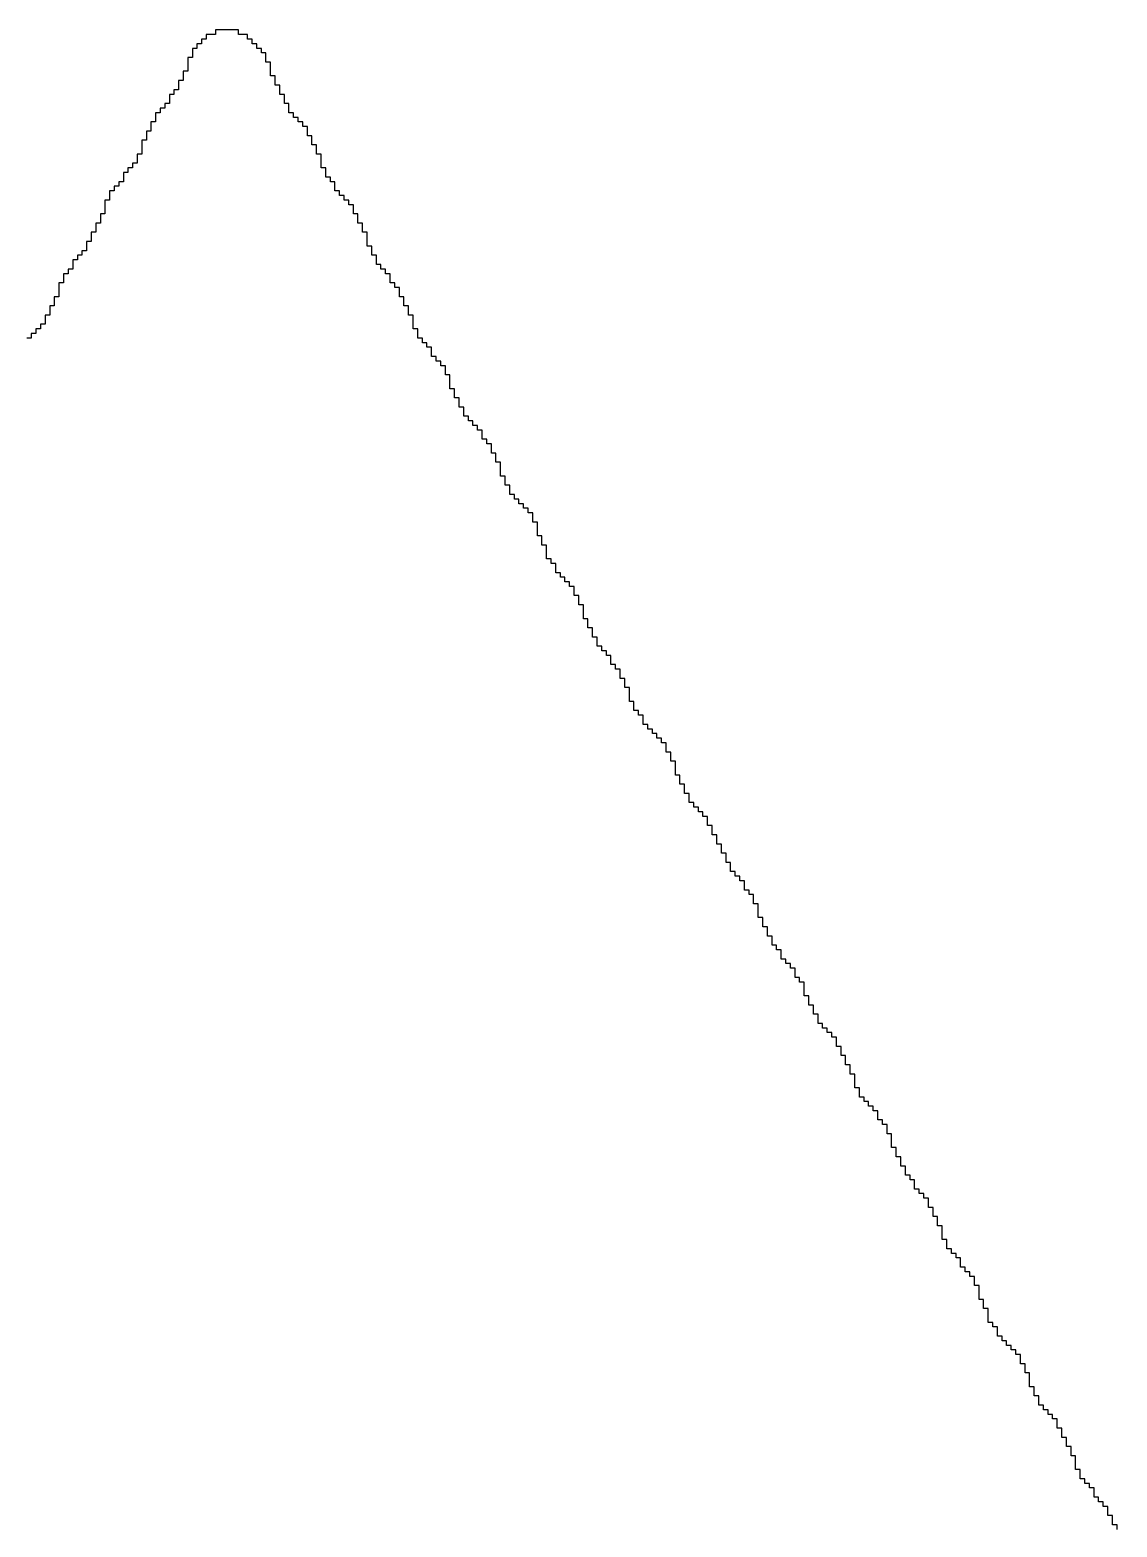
# Model space of a CAD drawing. Header units: millimetres. Extents: x 9.6 to 105, y 7.6 to 66.9.
# Drawn here: x 84.617 to 85.084, y 23.773 to 24.416 of the extents above; entities that cross this region are included whole.
import ezdxf

# ---------------------------------------------------------------- set-up
doc = ezdxf.new("R2010")
doc.units = ezdxf.units.MM
doc.layers.add('BottomOverlay', color=54, linetype='Continuous')

msp = doc.modelspace()

# ---------------------------------------------------------------- linework, layer by layer
at = {"layer": 'BottomOverlay'}
for p, q in [((84.69663, 24.41425), (84.69267, 24.41425)), ((84.69267, 24.41425), (84.69267, 24.41227)), ((84.69663, 24.41622), (84.69663, 24.41425)), ((84.70651, 24.41622), (84.69663, 24.41622)), ((84.70651, 24.41425), (84.70651, 24.41622)), ((84.71046, 24.41425), (84.70651, 24.41425)), ((84.71046, 24.41227), (84.71046, 24.41425)), ((84.68872, 24.40832), (84.68674, 24.40832)), ((84.68674, 24.40832), (84.68674, 24.40634)), ((84.6907, 24.41029), (84.68872, 24.41029)), ((84.68872, 24.41029), (84.68872, 24.40832)), ((84.69267, 24.41227), (84.6907, 24.41227)), ((84.6907, 24.41227), (84.6907, 24.41029)), ((84.71244, 24.41227), (84.71046, 24.41227)), ((84.71244, 24.41029), (84.71244, 24.41227)), ((84.71441, 24.41029), (84.71244, 24.41029)), ((84.71441, 24.40832), (84.71441, 24.41029)), ((84.71639, 24.40832), (84.71441, 24.40832)), ((84.71639, 24.40634), (84.71639, 24.40832)), ((84.68674, 24.40437), (84.68477, 24.40437)), ((84.68477, 24.40437), (84.68477, 24.40239)), ((84.68477, 24.40239), (84.68477, 24.40041)), ((84.68477, 24.40041), (84.68477, 24.39844)), ((84.68674, 24.40634), (84.68674, 24.40437)), ((84.71836, 24.40634), (84.71639, 24.40634)), ((84.71836, 24.40437), (84.71836, 24.40634)), ((84.71836, 24.40239), (84.71836, 24.40437)), ((84.72034, 24.40239), (84.71836, 24.40239)), ((84.72034, 24.40041), (84.72034, 24.40239)), ((84.72034, 24.39844), (84.72034, 24.40041)), ((84.68279, 24.39448), (84.68082, 24.39448)), ((84.68082, 24.39448), (84.68082, 24.39251)), ((84.68477, 24.39844), (84.68279, 24.39844)), ((84.68279, 24.39844), (84.68279, 24.39646)), ((84.68279, 24.39646), (84.68279, 24.39448)), ((84.72034, 24.39646), (84.72034, 24.39844)), ((84.72232, 24.39646), (84.72034, 24.39646)), ((84.72232, 24.39448), (84.72232, 24.39646)), ((84.72232, 24.39251), (84.72232, 24.39448)), ((84.67884, 24.38855), (84.67686, 24.38855)), ((84.67686, 24.38855), (84.67686, 24.38658)), ((84.68082, 24.39053), (84.67884, 24.39053)), ((84.67884, 24.39053), (84.67884, 24.38855)), ((84.68082, 24.39251), (84.68082, 24.39053)), ((84.72429, 24.39251), (84.72232, 24.39251)), ((84.72429, 24.39053), (84.72429, 24.39251)), ((84.72429, 24.38855), (84.72429, 24.39053)), ((84.72627, 24.38855), (84.72429, 24.38855)), ((84.72627, 24.38658), (84.72627, 24.38855)), ((84.67489, 24.38263), (84.67291, 24.38263)), ((84.67291, 24.38263), (84.67291, 24.38065)), ((84.67686, 24.3846), (84.67489, 24.3846)), ((84.67489, 24.3846), (84.67489, 24.38263)), ((84.67686, 24.38658), (84.67686, 24.3846)), ((84.72627, 24.3846), (84.72627, 24.38658)), ((84.72825, 24.3846), (84.72627, 24.3846)), ((84.72825, 24.38263), (84.72825, 24.3846)), ((84.72825, 24.38065), (84.72825, 24.38263)), ((84.67093, 24.3767), (84.66896, 24.3767)), ((84.66896, 24.3767), (84.66896, 24.37472)), ((84.66896, 24.37472), (84.66896, 24.37275)), ((84.67291, 24.38065), (84.67093, 24.38065)), ((84.67093, 24.38065), (84.67093, 24.37867)), ((84.67093, 24.37867), (84.67093, 24.3767)), ((84.73022, 24.38065), (84.72825, 24.38065)), ((84.73022, 24.37867), (84.73022, 24.38065)), ((84.7322, 24.37867), (84.73022, 24.37867)), ((84.7322, 24.3767), (84.7322, 24.37867)), ((84.73418, 24.3767), (84.7322, 24.3767)), ((84.73418, 24.37472), (84.73418, 24.3767)), ((84.73615, 24.37472), (84.73418, 24.37472)), ((84.73615, 24.37275), (84.73615, 24.37472)), ((84.66698, 24.36879), (84.665, 24.36879)), ((84.665, 24.36879), (84.665, 24.36681)), ((84.66896, 24.37275), (84.66698, 24.37275)), ((84.66698, 24.37275), (84.66698, 24.37077)), ((84.66698, 24.37077), (84.66698, 24.36879)), ((84.73615, 24.37077), (84.73615, 24.37275)), ((84.73813, 24.37077), (84.73615, 24.37077)), ((84.73813, 24.36879), (84.73813, 24.37077)), ((84.73813, 24.36681), (84.73813, 24.36879)), ((84.665, 24.36286), (84.66303, 24.36286)), ((84.66303, 24.36286), (84.66303, 24.36089)), ((84.665, 24.36681), (84.665, 24.36484)), ((84.665, 24.36484), (84.665, 24.36286)), ((84.7401, 24.36681), (84.73813, 24.36681)), ((84.7401, 24.36484), (84.7401, 24.36681)), ((84.7401, 24.36286), (84.7401, 24.36484)), ((84.74208, 24.36286), (84.7401, 24.36286)), ((84.74208, 24.36089), (84.74208, 24.36286)), ((84.66105, 24.35693), (84.65908, 24.35693)), ((84.65908, 24.35693), (84.65908, 24.35496)), ((84.66303, 24.35891), (84.66105, 24.35891)), ((84.66105, 24.35891), (84.66105, 24.35693)), ((84.66303, 24.36089), (84.66303, 24.35891)), ((84.74208, 24.35891), (84.74208, 24.36089)), ((84.74208, 24.35693), (84.74208, 24.35891)), ((84.74406, 24.35693), (84.74208, 24.35693)), ((84.74406, 24.35496), (84.74406, 24.35693)), ((84.65512, 24.34903), (84.65315, 24.34903)), ((84.65315, 24.34903), (84.65315, 24.34705)), ((84.6571, 24.35101), (84.65512, 24.35101)), ((84.65512, 24.35101), (84.65512, 24.34903)), ((84.65908, 24.35496), (84.6571, 24.35496)), ((84.6571, 24.35496), (84.6571, 24.35298)), ((84.6571, 24.35298), (84.6571, 24.35101)), ((84.74406, 24.35298), (84.74406, 24.35496)), ((84.74603, 24.35298), (84.74406, 24.35298)), ((84.74603, 24.35101), (84.74603, 24.35298)), ((84.74801, 24.35101), (84.74603, 24.35101)), ((84.74801, 24.34903), (84.74801, 24.35101)), ((84.74801, 24.34705), (84.74801, 24.34903)), ((84.65117, 24.3431), (84.64919, 24.3431)), ((84.64919, 24.3431), (84.64919, 24.34112)), ((84.65315, 24.34705), (84.65117, 24.34705)), ((84.65117, 24.34705), (84.65117, 24.34507)), ((84.65117, 24.34507), (84.65117, 24.3431)), ((84.74999, 24.34705), (84.74801, 24.34705)), ((84.74999, 24.34507), (84.74999, 24.34705)), ((84.75196, 24.34507), (84.74999, 24.34507)), ((84.75196, 24.3431), (84.75196, 24.34507)), ((84.75394, 24.3431), (84.75196, 24.3431)), ((84.75394, 24.34112), (84.75394, 24.3431)), ((84.64919, 24.33717), (84.64722, 24.33717)), ((84.64722, 24.33717), (84.64722, 24.33519)), ((84.64919, 24.34112), (84.64919, 24.33915)), ((84.64919, 24.33915), (84.64919, 24.33717)), ((84.75592, 24.34112), (84.75394, 24.34112)), ((84.75592, 24.33915), (84.75592, 24.34112)), ((84.75592, 24.33717), (84.75592, 24.33915)), ((84.75789, 24.33717), (84.75592, 24.33717)), ((84.75789, 24.33519), (84.75789, 24.33717)), ((84.64524, 24.32927), (84.64326, 24.32927)), ((84.64326, 24.32927), (84.64326, 24.32729)), ((84.64722, 24.33322), (84.64524, 24.33322)), ((84.64524, 24.33322), (84.64524, 24.33124)), ((84.64524, 24.33124), (84.64524, 24.32927)), ((84.64722, 24.33519), (84.64722, 24.33322)), ((84.75789, 24.33322), (84.75789, 24.33519)), ((84.75987, 24.33322), (84.75789, 24.33322)), ((84.75987, 24.33124), (84.75987, 24.33322)), ((84.75987, 24.32927), (84.75987, 24.33124)), ((84.76184, 24.32927), (84.75987, 24.32927)), ((84.76184, 24.32729), (84.76184, 24.32927)), ((84.64326, 24.32531), (84.64129, 24.32531)), ((84.64129, 24.32531), (84.64129, 24.32334)), ((84.64129, 24.32334), (84.64129, 24.32136)), ((84.64326, 24.32729), (84.64326, 24.32531)), ((84.76184, 24.32531), (84.76184, 24.32729)), ((84.76184, 24.32334), (84.76184, 24.32531)), ((84.76382, 24.32334), (84.76184, 24.32334)), ((84.76382, 24.32136), (84.76382, 24.32334)), ((84.63734, 24.31741), (84.63536, 24.31741)), ((84.63536, 24.31741), (84.63536, 24.31543)), ((84.63931, 24.31938), (84.63734, 24.31938)), ((84.63734, 24.31938), (84.63734, 24.31741)), ((84.64129, 24.32136), (84.63931, 24.32136)), ((84.63931, 24.32136), (84.63931, 24.31938)), ((84.76382, 24.31938), (84.76382, 24.32136)), ((84.7658, 24.31938), (84.76382, 24.31938)), ((84.7658, 24.31741), (84.7658, 24.31938)), ((84.7658, 24.31543), (84.7658, 24.31741)), ((84.63338, 24.31148), (84.63141, 24.31148)), ((84.63141, 24.31148), (84.63141, 24.3095)), ((84.63536, 24.31345), (84.63338, 24.31345)), ((84.63338, 24.31345), (84.63338, 24.31148)), ((84.63536, 24.31543), (84.63536, 24.31345)), ((84.76777, 24.31543), (84.7658, 24.31543)), ((84.76777, 24.31345), (84.76777, 24.31543)), ((84.76975, 24.31345), (84.76777, 24.31345)), ((84.76975, 24.31148), (84.76975, 24.31345)), ((84.77173, 24.31148), (84.76975, 24.31148)), ((84.77173, 24.3095), (84.77173, 24.31148)), ((84.63141, 24.30753), (84.62943, 24.30753)), ((84.62943, 24.30753), (84.62943, 24.30555)), ((84.62943, 24.30555), (84.62943, 24.30357)), ((84.62943, 24.30357), (84.62943, 24.3016)), ((84.63141, 24.3095), (84.63141, 24.30753)), ((84.77173, 24.30753), (84.77173, 24.3095)), ((84.7737, 24.30753), (84.77173, 24.30753)), ((84.7737, 24.30555), (84.7737, 24.30753)), ((84.77568, 24.30555), (84.7737, 24.30555)), ((84.77568, 24.30357), (84.77568, 24.30555)), ((84.77568, 24.3016), (84.77568, 24.30357)), ((84.62745, 24.29765), (84.62548, 24.29765)), ((84.62548, 24.29765), (84.62548, 24.29567)), ((84.62943, 24.3016), (84.62745, 24.3016)), ((84.62745, 24.3016), (84.62745, 24.29962)), ((84.62745, 24.29962), (84.62745, 24.29765)), ((84.77765, 24.3016), (84.77568, 24.3016)), ((84.77765, 24.29962), (84.77765, 24.3016)), ((84.77765, 24.29765), (84.77765, 24.29962)), ((84.77963, 24.29765), (84.77765, 24.29765)), ((84.77963, 24.29567), (84.77963, 24.29765)), ((84.62548, 24.29369), (84.6235, 24.29369)), ((84.6235, 24.29369), (84.6235, 24.29171)), ((84.6235, 24.29171), (84.6235, 24.28974)), ((84.62548, 24.29567), (84.62548, 24.29369)), ((84.77963, 24.29369), (84.77963, 24.29567)), ((84.78161, 24.29369), (84.77963, 24.29369)), ((84.78161, 24.29171), (84.78161, 24.29369)), ((84.78161, 24.28974), (84.78161, 24.29171)), ((84.61955, 24.28579), (84.61757, 24.28579)), ((84.61757, 24.28579), (84.61757, 24.28381)), ((84.62152, 24.28776), (84.61955, 24.28776)), ((84.61955, 24.28776), (84.61955, 24.28579)), ((84.6235, 24.28974), (84.62152, 24.28974)), ((84.62152, 24.28974), (84.62152, 24.28776)), ((84.78161, 24.28776), (84.78161, 24.28974)), ((84.78358, 24.28776), (84.78161, 24.28776)), ((84.78358, 24.28579), (84.78358, 24.28776)), ((84.78358, 24.28381), (84.78358, 24.28579)), ((84.61757, 24.28381), (84.6156, 24.28381)), ((84.78556, 24.28381), (84.78358, 24.28381)), ((84.78556, 24.28183), (84.78556, 24.28381)), ((84.78754, 24.28183), (84.78556, 24.28183)), ((84.78754, 24.27986), (84.78754, 24.28183)), ((84.78951, 24.27986), (84.78754, 24.27986)), ((84.78951, 24.27788), (84.78951, 24.27986)), ((84.78951, 24.27591), (84.78951, 24.27788)), ((84.79149, 24.27591), (84.78951, 24.27591)), ((84.79149, 24.27393), (84.79149, 24.27591)), ((84.79347, 24.27393), (84.79149, 24.27393)), ((84.79347, 24.27195), (84.79347, 24.27393)), ((84.79544, 24.27195), (84.79347, 24.27195)), ((84.79544, 24.26997), (84.79544, 24.27195)), ((84.79544, 24.268), (84.79544, 24.26997)), ((84.79742, 24.268), (84.79544, 24.268)), ((84.79742, 24.26602), (84.79742, 24.268)), ((84.79742, 24.26405), (84.79742, 24.26602)), ((84.79742, 24.26207), (84.79742, 24.26405)), ((84.79939, 24.26207), (84.79742, 24.26207)), ((84.79939, 24.26009), (84.79939, 24.26207)), ((84.79939, 24.25812), (84.79939, 24.26009)), ((84.80137, 24.25812), (84.79939, 24.25812)), ((84.80137, 24.25614), (84.80137, 24.25812)), ((84.80137, 24.25417), (84.80137, 24.25614)), ((84.80335, 24.25417), (84.80137, 24.25417)), ((84.80335, 24.25219), (84.80335, 24.25417)), ((84.80335, 24.25021), (84.80335, 24.25219)), ((84.80532, 24.25021), (84.80335, 24.25021)), ((84.80532, 24.24824), (84.80532, 24.25021)), ((84.8073, 24.24824), (84.80532, 24.24824)), ((84.8073, 24.24626), (84.8073, 24.24824)), ((84.80928, 24.24626), (84.8073, 24.24626)), ((84.80928, 24.24428), (84.80928, 24.24626)), ((84.81125, 24.24428), (84.80928, 24.24428)), ((84.81125, 24.24231), (84.81125, 24.24428)), ((84.81125, 24.24033), (84.81125, 24.24231)), ((84.81323, 24.24033), (84.81125, 24.24033)), ((84.81323, 24.23835), (84.81323, 24.24033)), ((84.81521, 24.23835), (84.81323, 24.23835)), ((84.81521, 24.23638), (84.81521, 24.23835)), ((84.81521, 24.2344), (84.81521, 24.23638)), ((84.81718, 24.2344), (84.81521, 24.2344)), ((84.81718, 24.23243), (84.81718, 24.2344)), ((84.81718, 24.23045), (84.81718, 24.23243)), ((84.81916, 24.23045), (84.81718, 24.23045)), ((84.81916, 24.22847), (84.81916, 24.23045)), ((84.81916, 24.2265), (84.81916, 24.22847)), ((84.81916, 24.22452), (84.81916, 24.2265)), ((84.82113, 24.22452), (84.81916, 24.22452)), ((84.82113, 24.22254), (84.82113, 24.22452)), ((84.82113, 24.22057), (84.82113, 24.22254)), ((84.82311, 24.22057), (84.82113, 24.22057)), ((84.82311, 24.21859), (84.82311, 24.22057)), ((84.82311, 24.21661), (84.82311, 24.21859)), ((84.82509, 24.21661), (84.82311, 24.21661)), ((84.82509, 24.21464), (84.82509, 24.21661)), ((84.82706, 24.21464), (84.82509, 24.21464)), ((84.82706, 24.21266), (84.82706, 24.21464)), ((84.82904, 24.21266), (84.82706, 24.21266)), ((84.82904, 24.21069), (84.82904, 24.21266)), ((84.83101, 24.21069), (84.82904, 24.21069)), ((84.83101, 24.20871), (84.83101, 24.21069)), ((84.83299, 24.20871), (84.83101, 24.20871)), ((84.83299, 24.20673), (84.83299, 24.20871)), ((84.83299, 24.20476), (84.83299, 24.20673)), ((84.83497, 24.20476), (84.83299, 24.20476)), ((84.83497, 24.20278), (84.83497, 24.20476)), ((84.83497, 24.20081), (84.83497, 24.20278)), ((84.83497, 24.19883), (84.83497, 24.20081)), ((84.83694, 24.19883), (84.83497, 24.19883)), ((84.83694, 24.19685), (84.83694, 24.19883)), ((84.83694, 24.19487), (84.83694, 24.19685)), ((84.83892, 24.19487), (84.83694, 24.19487)), ((84.83892, 24.1929), (84.83892, 24.19487)), ((84.83892, 24.19092), (84.83892, 24.1929)), ((84.83892, 24.18895), (84.83892, 24.19092)), ((84.8409, 24.18895), (84.83892, 24.18895)), ((84.8409, 24.18697), (84.8409, 24.18895)), ((84.84287, 24.18697), (84.8409, 24.18697)), ((84.84287, 24.18499), (84.84287, 24.18697)), ((84.84287, 24.18302), (84.84287, 24.18499)), ((84.84485, 24.18302), (84.84287, 24.18302)), ((84.84485, 24.18104), (84.84485, 24.18302)), ((84.84683, 24.18104), (84.84485, 24.18104)), ((84.84683, 24.17907), (84.84683, 24.18104)), ((84.8488, 24.17907), (84.84683, 24.17907)), ((84.8488, 24.17709), (84.8488, 24.17907)), ((84.85078, 24.17709), (84.8488, 24.17709)), ((84.85078, 24.17511), (84.85078, 24.17709)), ((84.85078, 24.17314), (84.85078, 24.17511)), ((84.85275, 24.17314), (84.85078, 24.17314)), ((84.85275, 24.17116), (84.85275, 24.17314)), ((84.85275, 24.16918), (84.85275, 24.17116)), ((84.85473, 24.16918), (84.85275, 24.16918)), ((84.85473, 24.16721), (84.85473, 24.16918)), ((84.85473, 24.16523), (84.85473, 24.16721)), ((84.85473, 24.16325), (84.85473, 24.16523)), ((84.85671, 24.16325), (84.85473, 24.16325)), ((84.85671, 24.16128), (84.85671, 24.16325)), ((84.85671, 24.1593), (84.85671, 24.16128)), ((84.85868, 24.1593), (84.85671, 24.1593)), ((84.85868, 24.15733), (84.85868, 24.1593)), ((84.85868, 24.15535), (84.85868, 24.15733)), ((84.86066, 24.15535), (84.85868, 24.15535)), ((84.86066, 24.15337), (84.86066, 24.15535)), ((84.86066, 24.1514), (84.86066, 24.15337)), ((84.86264, 24.1514), (84.86066, 24.1514)), ((84.86264, 24.14942), (84.86264, 24.1514)), ((84.86461, 24.14942), (84.86264, 24.14942)), ((84.86461, 24.14744), (84.86461, 24.14942)), ((84.86659, 24.14744), (84.86461, 24.14744)), ((84.86659, 24.14547), (84.86659, 24.14744)), ((84.86659, 24.14349), (84.86659, 24.14547)), ((84.86857, 24.14349), (84.86659, 24.14349)), ((84.86857, 24.14151), (84.86857, 24.14349)), ((84.87054, 24.14151), (84.86857, 24.14151)), ((84.87054, 24.13954), (84.87054, 24.14151)), ((84.87054, 24.13756), (84.87054, 24.13954)), ((84.87252, 24.13756), (84.87054, 24.13756)), ((84.87252, 24.13559), (84.87252, 24.13756)), ((84.87252, 24.13361), (84.87252, 24.13559)), ((84.87449, 24.13361), (84.87252, 24.13361)), ((84.87449, 24.13163), (84.87449, 24.13361)), ((84.87449, 24.12966), (84.87449, 24.13163)), ((84.87449, 24.12768), (84.87449, 24.12966)), ((84.87647, 24.12768), (84.87449, 24.12768)), ((84.87647, 24.1257), (84.87647, 24.12768)), ((84.87647, 24.12373), (84.87647, 24.1257)), ((84.87845, 24.12373), (84.87647, 24.12373)), ((84.87845, 24.12175), (84.87845, 24.12373)), ((84.88042, 24.12175), (84.87845, 24.12175)), ((84.88042, 24.11977), (84.88042, 24.12175)), ((84.88042, 24.1178), (84.88042, 24.11977)), ((84.8824, 24.1178), (84.88042, 24.1178)), ((84.8824, 24.11582), (84.8824, 24.1178)), ((84.88438, 24.11582), (84.8824, 24.11582)), ((84.88438, 24.11385), (84.88438, 24.11582)), ((84.88635, 24.11385), (84.88438, 24.11385)), ((84.88635, 24.11187), (84.88635, 24.11385)), ((84.88833, 24.11187), (84.88635, 24.11187)), ((84.88833, 24.10989), (84.88833, 24.11187)), ((84.89031, 24.10989), (84.88833, 24.10989)), ((84.89031, 24.10792), (84.89031, 24.10989)), ((84.89031, 24.10594), (84.89031, 24.10792)), ((84.89228, 24.10594), (84.89031, 24.10594)), ((84.89228, 24.10396), (84.89228, 24.10594)), ((84.89228, 24.10199), (84.89228, 24.10396)), ((84.89426, 24.10199), (84.89228, 24.10199)), ((84.89426, 24.10001), (84.89426, 24.10199)), ((84.89426, 24.09804), (84.89426, 24.10001)), ((84.89426, 24.09606), (84.89426, 24.09804)), ((84.89623, 24.09606), (84.89426, 24.09606)), ((84.89623, 24.09408), (84.89623, 24.09606)), ((84.89623, 24.09211), (84.89623, 24.09408)), ((84.89821, 24.09211), (84.89623, 24.09211)), ((84.89821, 24.09013), (84.89821, 24.09211)), ((84.89821, 24.08815), (84.89821, 24.09013)), ((84.90019, 24.08815), (84.89821, 24.08815)), ((84.90019, 24.08618), (84.90019, 24.08815)), ((84.90019, 24.0842), (84.90019, 24.08618)), ((84.90216, 24.0842), (84.90019, 24.0842)), ((84.90216, 24.08223), (84.90216, 24.0842)), ((84.90414, 24.08223), (84.90216, 24.08223)), ((84.90414, 24.08025), (84.90414, 24.08223)), ((84.90611, 24.08025), (84.90414, 24.08025)), ((84.90611, 24.07827), (84.90611, 24.08025)), ((84.90809, 24.07827), (84.90611, 24.07827)), ((84.90809, 24.0763), (84.90809, 24.07827)), ((84.90809, 24.07432), (84.90809, 24.0763)), ((84.91007, 24.07432), (84.90809, 24.07432)), ((84.91007, 24.07234), (84.91007, 24.07432)), ((84.91007, 24.07037), (84.91007, 24.07234)), ((84.91205, 24.07037), (84.91007, 24.07037)), ((84.91205, 24.06839), (84.91205, 24.07037)), ((84.91205, 24.06641), (84.91205, 24.06839)), ((84.91402, 24.06641), (84.91205, 24.06641)), ((84.91402, 24.06444), (84.91402, 24.06641)), ((84.91402, 24.06246), (84.91402, 24.06444)), ((84.916, 24.06246), (84.91402, 24.06246)), ((84.916, 24.06049), (84.916, 24.06246)), ((84.916, 24.05851), (84.916, 24.06049)), ((84.91797, 24.05851), (84.916, 24.05851)), ((84.91797, 24.05653), (84.91797, 24.05851)), ((84.91797, 24.05456), (84.91797, 24.05653)), ((84.91995, 24.05456), (84.91797, 24.05456)), ((84.91995, 24.05258), (84.91995, 24.05456)), ((84.92193, 24.05258), (84.91995, 24.05258)), ((84.92193, 24.0506), (84.92193, 24.05258)), ((84.9239, 24.0506), (84.92193, 24.0506)), ((84.9239, 24.04863), (84.9239, 24.0506)), ((84.9239, 24.04665), (84.9239, 24.04863)), ((84.92588, 24.04665), (84.9239, 24.04665)), ((84.92588, 24.04467), (84.92588, 24.04665)), ((84.92785, 24.04467), (84.92588, 24.04467)), ((84.92785, 24.0427), (84.92785, 24.04467)), ((84.92785, 24.04072), (84.92785, 24.0427)), ((84.92983, 24.04072), (84.92785, 24.04072)), ((84.92983, 24.03875), (84.92983, 24.04072)), ((84.92983, 24.03677), (84.92983, 24.03875)), ((84.92983, 24.03479), (84.92983, 24.03677)), ((84.93181, 24.03479), (84.92983, 24.03479)), ((84.93181, 24.03282), (84.93181, 24.03479)), ((84.93181, 24.03084), (84.93181, 24.03282)), ((84.93378, 24.03084), (84.93181, 24.03084)), ((84.93378, 24.02886), (84.93378, 24.03084)), ((84.93378, 24.02689), (84.93378, 24.02886)), ((84.93576, 24.02689), (84.93378, 24.02689)), ((84.93576, 24.02491), (84.93576, 24.02689)), ((84.93576, 24.02294), (84.93576, 24.02491)), ((84.93774, 24.02294), (84.93576, 24.02294)), ((84.93774, 24.02096), (84.93774, 24.02294)), ((84.93971, 24.02096), (84.93774, 24.02096)), ((84.93971, 24.01898), (84.93971, 24.02096)), ((84.93971, 24.01701), (84.93971, 24.01898)), ((84.94169, 24.01701), (84.93971, 24.01701)), ((84.94169, 24.01503), (84.94169, 24.01701)), ((84.94367, 24.01503), (84.94169, 24.01503)), ((84.94367, 24.01305), (84.94367, 24.01503)), ((84.94564, 24.01305), (84.94367, 24.01305)), ((84.94564, 24.01108), (84.94564, 24.01305)), ((84.94564, 24.0091), (84.94564, 24.01108)), ((84.94762, 24.0091), (84.94564, 24.0091)), ((84.94762, 24.00712), (84.94762, 24.0091)), ((84.94959, 24.00712), (84.94762, 24.00712)), ((84.94959, 24.00515), (84.94959, 24.00712)), ((84.94959, 24.00317), (84.94959, 24.00515)), ((84.94959, 24.0012), (84.94959, 24.00317)), ((84.95157, 24.0012), (84.94959, 24.0012)), ((84.95157, 23.99922), (84.95157, 24.0012)), ((84.95157, 23.99724), (84.95157, 23.99922)), ((84.95355, 23.99724), (84.95157, 23.99724)), ((84.95355, 23.99527), (84.95355, 23.99724)), ((84.95355, 23.99329), (84.95355, 23.99527)), ((84.95552, 23.99329), (84.95355, 23.99329)), ((84.95552, 23.99131), (84.95552, 23.99329)), ((84.95552, 23.98934), (84.95552, 23.99131)), ((84.9575, 23.98934), (84.95552, 23.98934)), ((84.9575, 23.98736), (84.9575, 23.98934)), ((84.95948, 23.98736), (84.9575, 23.98736)), ((84.95948, 23.98539), (84.95948, 23.98736)), ((84.96145, 23.98539), (84.95948, 23.98539)), ((84.96145, 23.98341), (84.96145, 23.98539)), ((84.96343, 23.98341), (84.96145, 23.98341)), ((84.96343, 23.98143), (84.96343, 23.98341)), ((84.96343, 23.97946), (84.96343, 23.98143)), ((84.96541, 23.97946), (84.96343, 23.97946)), ((84.96541, 23.97748), (84.96541, 23.97946)), ((84.96541, 23.9755), (84.96541, 23.97748)), ((84.96738, 23.9755), (84.96541, 23.9755)), ((84.96738, 23.97353), (84.96738, 23.9755)), ((84.96738, 23.97155), (84.96738, 23.97353)), ((84.96936, 23.97155), (84.96738, 23.97155)), ((84.96936, 23.96958), (84.96936, 23.97155)), ((84.96936, 23.9676), (84.96936, 23.96958)), ((84.97133, 23.9676), (84.96936, 23.9676)), ((84.97133, 23.96562), (84.97133, 23.9676)), ((84.97133, 23.96365), (84.97133, 23.96562)), ((84.97133, 23.96167), (84.97133, 23.96365)), ((84.97331, 23.96167), (84.97133, 23.96167)), ((84.97331, 23.95969), (84.97331, 23.96167)), ((84.97331, 23.95772), (84.97331, 23.95969)), ((84.97529, 23.95772), (84.97331, 23.95772)), ((84.97529, 23.95574), (84.97529, 23.95772)), ((84.97726, 23.95574), (84.97529, 23.95574)), ((84.97726, 23.95376), (84.97726, 23.95574)), ((84.97924, 23.95376), (84.97726, 23.95376)), ((84.97924, 23.95179), (84.97924, 23.95376)), ((84.98121, 23.95179), (84.97924, 23.95179)), ((84.98121, 23.94981), (84.98121, 23.95179)), ((84.98121, 23.94784), (84.98121, 23.94981)), ((84.98319, 23.94784), (84.98121, 23.94784)), ((84.98319, 23.94586), (84.98319, 23.94784)), ((84.98517, 23.94586), (84.98319, 23.94586)), ((84.98517, 23.94388), (84.98517, 23.94586)), ((84.98517, 23.94191), (84.98517, 23.94388)), ((84.98715, 23.94191), (84.98517, 23.94191)), ((84.98715, 23.93993), (84.98715, 23.94191)), ((84.98715, 23.93795), (84.98715, 23.93993)), ((84.98715, 23.93598), (84.98715, 23.93795)), ((84.98912, 23.93598), (84.98715, 23.93598)), ((84.98912, 23.934), (84.98912, 23.93598)), ((84.98912, 23.93202), (84.98912, 23.934)), ((84.9911, 23.93202), (84.98912, 23.93202)), ((84.9911, 23.93005), (84.9911, 23.93202)), ((84.9911, 23.92807), (84.9911, 23.93005)), ((84.99307, 23.92807), (84.9911, 23.92807)), ((84.99307, 23.9261), (84.99307, 23.92807)), ((84.99307, 23.92412), (84.99307, 23.9261)), ((84.99505, 23.92412), (84.99307, 23.92412)), ((84.99505, 23.92214), (84.99505, 23.92412)), ((84.99703, 23.92214), (84.99505, 23.92214)), ((84.99703, 23.92017), (84.99703, 23.92214)), ((84.99703, 23.91819), (84.99703, 23.92017)), ((84.999, 23.91819), (84.99703, 23.91819)), ((84.999, 23.91621), (84.999, 23.91819)), ((85.00098, 23.91621), (84.999, 23.91621)), ((85.00098, 23.91424), (85.00098, 23.91621)), ((85.00295, 23.91424), (85.00098, 23.91424)), ((85.00295, 23.91226), (85.00295, 23.91424)), ((85.00295, 23.91028), (85.00295, 23.91226)), ((85.00493, 23.91028), (85.00295, 23.91028)), ((85.00493, 23.90831), (85.00493, 23.91028)), ((85.00493, 23.90633), (85.00493, 23.90831)), ((85.00691, 23.90633), (85.00493, 23.90633)), ((85.00691, 23.90436), (85.00691, 23.90633)), ((85.00691, 23.90238), (85.00691, 23.90436)), ((85.00889, 23.90238), (85.00691, 23.90238)), ((85.00889, 23.9004), (85.00889, 23.90238)), ((85.00889, 23.89843), (85.00889, 23.9004)), ((85.00889, 23.89645), (85.00889, 23.89843)), ((85.01086, 23.89645), (85.00889, 23.89645)), ((85.01086, 23.89448), (85.01086, 23.89645)), ((85.01086, 23.8925), (85.01086, 23.89448)), ((85.01284, 23.8925), (85.01086, 23.8925)), ((85.01284, 23.89052), (85.01284, 23.8925)), ((85.01481, 23.89052), (85.01284, 23.89052)), ((85.01481, 23.88855), (85.01481, 23.89052)), ((85.01679, 23.88855), (85.01481, 23.88855)), ((85.01679, 23.88657), (85.01679, 23.88855)), ((85.01679, 23.88459), (85.01679, 23.88657)), ((85.01877, 23.88459), (85.01679, 23.88459)), ((85.01877, 23.88262), (85.01877, 23.88459)), ((85.02074, 23.88262), (85.01877, 23.88262)), ((85.02074, 23.88064), (85.02074, 23.88262)), ((85.02272, 23.88064), (85.02074, 23.88064)), ((85.02272, 23.87866), (85.02272, 23.88064)), ((85.02272, 23.87669), (85.02272, 23.87866)), ((85.02469, 23.87669), (85.02272, 23.87669)), ((85.02469, 23.87471), (85.02469, 23.87669)), ((85.02469, 23.87274), (85.02469, 23.87471)), ((85.02469, 23.87076), (85.02469, 23.87274)), ((85.02667, 23.87076), (85.02469, 23.87076)), ((85.02667, 23.86878), (85.02667, 23.87076)), ((85.02667, 23.86681), (85.02667, 23.86878)), ((85.02865, 23.86681), (85.02667, 23.86681)), ((85.02865, 23.86483), (85.02865, 23.86681)), ((85.02865, 23.86285), (85.02865, 23.86483)), ((85.02865, 23.86088), (85.02865, 23.86285)), ((85.03062, 23.86088), (85.02865, 23.86088)), ((85.03062, 23.8589), (85.03062, 23.86088)), ((85.0326, 23.8589), (85.03062, 23.8589)), ((85.0326, 23.85692), (85.0326, 23.8589)), ((85.0326, 23.85495), (85.0326, 23.85692)), ((85.03458, 23.85495), (85.0326, 23.85495)), ((85.03458, 23.85297), (85.03458, 23.85495)), ((85.03655, 23.85297), (85.03458, 23.85297)), ((85.03655, 23.851), (85.03655, 23.85297)), ((85.03853, 23.851), (85.03655, 23.851)), ((85.03853, 23.84902), (85.03853, 23.851)), ((85.04051, 23.84902), (85.03853, 23.84902)), ((85.04051, 23.84704), (85.04051, 23.84902)), ((85.04248, 23.84704), (85.04051, 23.84704)), ((85.04248, 23.84507), (85.04248, 23.84704)), ((85.04248, 23.84309), (85.04248, 23.84507)), ((85.04446, 23.84309), (85.04248, 23.84309)), ((85.04446, 23.84111), (85.04446, 23.84309)), ((85.04446, 23.83914), (85.04446, 23.84111)), ((85.04643, 23.83914), (85.04446, 23.83914)), ((85.04643, 23.83716), (85.04643, 23.83914)), ((85.04643, 23.83518), (85.04643, 23.83716)), ((85.04643, 23.83321), (85.04643, 23.83518)), ((85.04841, 23.83321), (85.04643, 23.83321)), ((85.04841, 23.83123), (85.04841, 23.83321)), ((85.04841, 23.82926), (85.04841, 23.83123)), ((85.05039, 23.82926), (85.04841, 23.82926)), ((85.05039, 23.82728), (85.05039, 23.82926)), ((85.05039, 23.8253), (85.05039, 23.82728)), ((85.05236, 23.8253), (85.05039, 23.8253)), ((85.05236, 23.82333), (85.05236, 23.8253)), ((85.05434, 23.82333), (85.05236, 23.82333)), ((85.05434, 23.82135), (85.05434, 23.82333)), ((85.05631, 23.82135), (85.05434, 23.82135)), ((85.05631, 23.81938), (85.05631, 23.82135)), ((85.05829, 23.81938), (85.05631, 23.81938)), ((85.05829, 23.8174), (85.05829, 23.81938)), ((85.05829, 23.81542), (85.05829, 23.8174)), ((85.06027, 23.81542), (85.05829, 23.81542)), ((85.06027, 23.81344), (85.06027, 23.81542)), ((85.06027, 23.81147), (85.06027, 23.81344)), ((85.06225, 23.81147), (85.06027, 23.81147)), ((85.06225, 23.80949), (85.06225, 23.81147)), ((85.06225, 23.80752), (85.06225, 23.80949)), ((85.06422, 23.80752), (85.06225, 23.80752)), ((85.06422, 23.80554), (85.06422, 23.80752)), ((85.06422, 23.80356), (85.06422, 23.80554)), ((85.0662, 23.80356), (85.06422, 23.80356)), ((85.0662, 23.80159), (85.0662, 23.80356)), ((85.0662, 23.79961), (85.0662, 23.80159)), ((85.0662, 23.79764), (85.0662, 23.79961)), ((85.06817, 23.79764), (85.0662, 23.79764)), ((85.06817, 23.79566), (85.06817, 23.79764)), ((85.06817, 23.79368), (85.06817, 23.79566)), ((85.07015, 23.79368), (85.06817, 23.79368)), ((85.07015, 23.79171), (85.07015, 23.79368)), ((85.07213, 23.79171), (85.07015, 23.79171)), ((85.07213, 23.78973), (85.07213, 23.79171)), ((85.0741, 23.78973), (85.07213, 23.78973)), ((85.0741, 23.78775), (85.0741, 23.78973)), ((85.0741, 23.78578), (85.0741, 23.78775)), ((85.07608, 23.78578), (85.0741, 23.78578)), ((85.07608, 23.7838), (85.07608, 23.78578)), ((85.07805, 23.7838), (85.07608, 23.7838)), ((85.07805, 23.78182), (85.07805, 23.7838)), ((85.08003, 23.78182), (85.07805, 23.78182)), ((85.08003, 23.77985), (85.08003, 23.78182)), ((85.08003, 23.77787), (85.08003, 23.77985)), ((85.08201, 23.77787), (85.08003, 23.77787)), ((85.08201, 23.7759), (85.08201, 23.77787)), ((85.08201, 23.77392), (85.08201, 23.7759)), ((85.08399, 23.77392), (85.08201, 23.77392)), ((85.08399, 23.77194), (85.08399, 23.77392))]:
    msp.add_line(p, q, dxfattribs=at)

doc.saveas('drawing.dxf')
